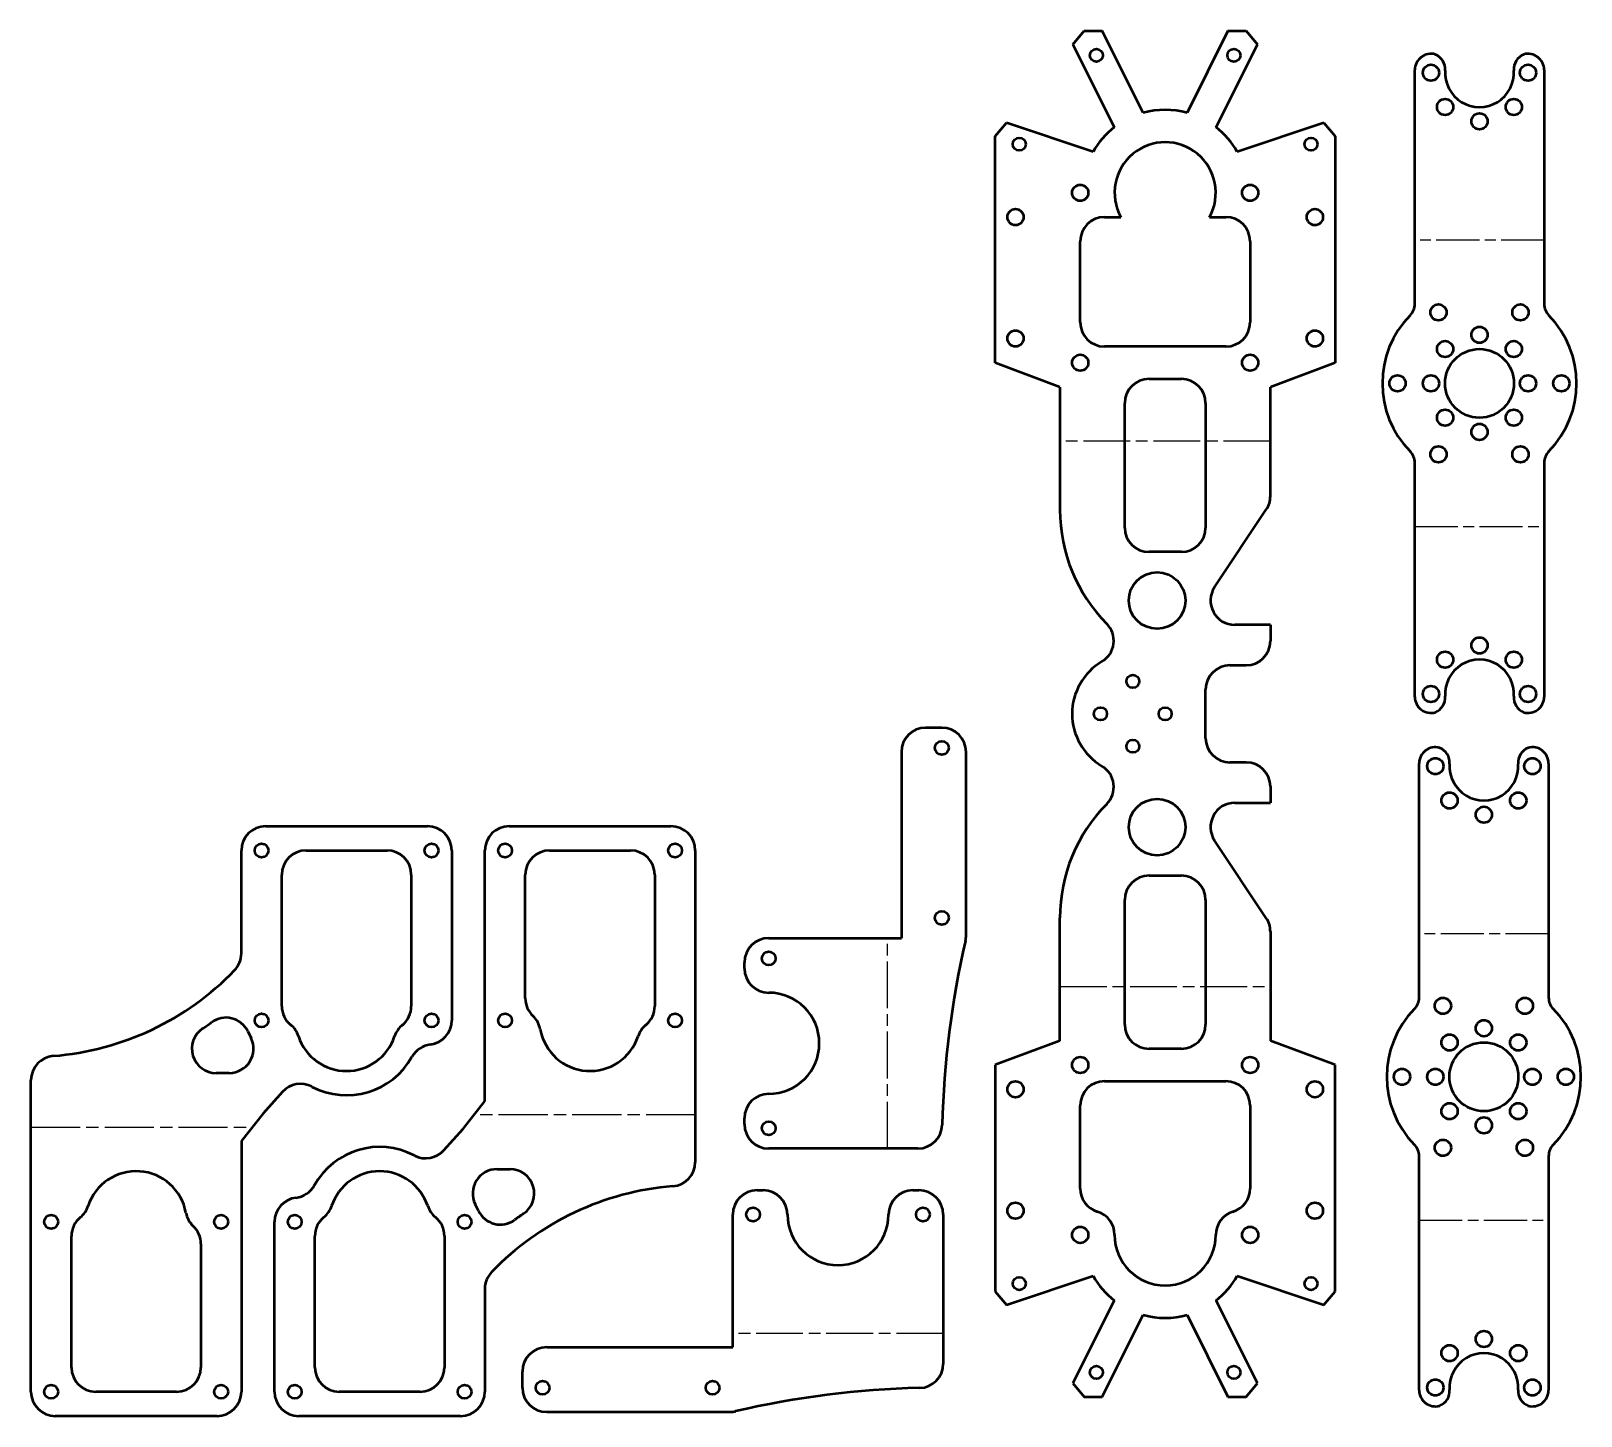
# Model space of a CAD drawing. Header units: millimetres. Extents: x 1 to 193, y 2 to 173.
import ezdxf

# ---------------------------------------------------------------- set-up
doc = ezdxf.new("R2010")
doc.units = ezdxf.units.MM
doc.linetypes.add('CHAIN', pattern=[0.3543, 0.2362, -0.0295, 0.0591, -0.0295])
doc.layers.add('Bend Centerline (ISO)', color=7, linetype='CHAIN', lineweight=25)
doc.layers.add('Visible (ISO)', color=7, linetype='Continuous', lineweight=50)

msp = doc.modelspace()

# ---------------------------------------------------------------- linework, layer by layer
at = {"layer": 'Bend Centerline (ISO)', "ltscale": 22.579735}
for p, q in [((188.42, 146.91), (172.42, 146.91)), ((172.42, 111.52), (188.42, 111.52)), ((188.96, 61.2), (172.96, 61.2)), ((172.96, 25.81), (188.96, 25.81))]:
    msp.add_line(p, q, dxfattribs=at)
at = {"layer": 'Bend Centerline (ISO)', "ltscale": 24.46138}
for p, q in [((154.58, 122.06), (128.58, 122.06)), ((107.28, 34.65), (107.28, 60.65)), ((128.58, 54.67), (154.58, 54.67)), ((114.15, 11.79), (88.15, 11.79))]:
    msp.add_line(p, q, dxfattribs=at)
at = {"layer": 'Bend Centerline (ISO)', "ltscale": 25.726624}
for p, q in [((83.51, 38.79), (56.17, 38.79)), ((1.42, 37.29), (28.77, 37.29))]:
    msp.add_line(p, q, dxfattribs=at)
at = {"layer": 'Visible (ISO)'}
for p, q in [((130.17, 171.1), (131.58, 172.76)), ((131.58, 172.76), (133.81, 172.76)), ((138.87, 162.64), (133.81, 172.76)), ((149.34, 172.76), (144.28, 162.64)), ((149.34, 172.76), (151.58, 172.76)), ((151.58, 172.76), (152.98, 171.1)), ((130.17, 171.1), (135.29, 160.86)), ((147.86, 160.86), (152.98, 171.1)), ((172.42, 139.01), (172.42, 167.94)), ((188.42, 167.94), (188.42, 139.01)), ((120.58, 159.76), (121.97, 161.4)), ((132.67, 157.83), (121.97, 161.4)), ((161.18, 161.4), (150.48, 157.83)), ((161.18, 161.4), (162.58, 159.76)), ((120.58, 131.76), (120.58, 159.76)), ((162.58, 159.76), (162.58, 131.76)), ((134.08, 149.76), (136.09, 149.76)), ((147.06, 149.76), (149.08, 149.76)), ((131.08, 136.76), (131.08, 146.76)), ((152.08, 146.76), (152.08, 136.76)), ((149.08, 133.76), (134.08, 133.76)), ((128.58, 128.76), (120.58, 131.76)), ((162.58, 131.76), (154.58, 128.76)), ((128.58, 128.76), (128.58, 113.57)), ((139.58, 129.76), (143.58, 129.76)), ((154.58, 115.27), (154.58, 128.76)), ((136.58, 111.37), (136.58, 126.76)), ((146.58, 126.76), (146.58, 111.37)), ((172.42, 90.48), (172.42, 119.41)), ((188.42, 119.41), (188.42, 90.48)), ((147.69, 104.03), (154.07, 113.61)), ((143.58, 108.37), (139.58, 108.37)), ((154.58, 99.37), (150.18, 99.37)), ((154.58, 99.37), (154.58, 97.37)), ((149.58, 94.37), (151.58, 94.37)), ((146.58, 85.37), (146.58, 91.37)), ((113.98, 86.65), (111.98, 86.65)), ((108.98, 83.65), (108.98, 60.65)), ((116.98, 60.99), (116.98, 83.65)), ((151.58, 82.37), (149.58, 82.37)), ((172.96, 53.3), (172.96, 82.24)), ((188.96, 82.24), (188.96, 53.3)), ((154.58, 79.37), (154.58, 77.37)), ((150.18, 77.37), (154.58, 77.37)), ((30.42, 74.48), (50.42, 74.48)), ((60.51, 74.48), (80.51, 74.48)), ((27.42, 58.77), (27.42, 71.48)), ((35.42, 71.48), (45.42, 71.48)), ((53.42, 71.48), (53.42, 50.48)), ((57.51, 40.48), (57.51, 71.48)), ((65.51, 71.48), (75.51, 71.48)), ((83.51, 71.48), (83.51, 32.97)), ((154.07, 63.12), (147.69, 72.7)), ((32.42, 52.24), (32.42, 68.48)), ((48.42, 68.48), (48.42, 52.24)), ((62.51, 53.21), (62.51, 68.48)), ((78.51, 68.48), (78.51, 52.24)), ((139.58, 68.37), (143.58, 68.37)), ((136.58, 49.97), (136.58, 65.37)), ((146.58, 65.37), (146.58, 49.97)), ((128.58, 47.97), (128.58, 63.16)), ((154.58, 61.46), (154.58, 47.97)), ((92.59, 60.65), (108.98, 60.65)), ((89.59, 56.9), (89.59, 57.65)), ((28.21, 49.14), (28.62, 48.3)), ((128.58, 47.97), (120.58, 44.97)), ((162.58, 44.97), (154.58, 47.97)), ((143.58, 46.97), (139.58, 46.97)), ((120.58, 44.97), (120.58, 16.97)), ((162.58, 16.97), (162.58, 44.97)), ((1.42, 4.59), (1.42, 43.1)), ((25.92, 43.98), (24.31, 43.98)), ((134.08, 42.97), (149.08, 42.97)), ((32.5, 41.64), (30.11, 38.98)), ((54.82, 37.09), (57.51, 40.48)), ((30.11, 38.98), (27.42, 35.59)), ((89.59, 37.65), (89.59, 38.4)), ((131.08, 29.71), (131.08, 39.97)), ((152.08, 39.97), (152.08, 29.71)), ((52.44, 34.43), (54.82, 37.09)), ((27.42, 35.59), (27.42, 4.59)), ((111.02, 34.65), (92.59, 34.65)), ((172.96, 4.78), (172.96, 33.71)), ((188.96, 33.71), (188.96, 4.78)), ((59.01, 32.09), (60.62, 32.09)), ((91.15, 29.49), (91.9, 29.49)), ((110.4, 29.49), (111.15, 29.49)), ((56.73, 26.93), (56.32, 27.77)), ((31.51, 4.59), (31.51, 25.59)), ((88.15, 10.09), (88.15, 26.49)), ((114.15, 26.49), (114.15, 8.05)), ((6.42, 7.59), (6.42, 23.83)), ((36.51, 7.59), (36.51, 23.83)), ((52.51, 23.83), (52.51, 7.59)), ((22.42, 22.86), (22.42, 7.59)), ((57.51, 17.3), (57.51, 4.59)), ((121.97, 15.33), (132.67, 18.9)), ((150.48, 18.9), (161.18, 15.33)), ((120.58, 16.97), (121.97, 15.33)), ((135.29, 15.88), (130.17, 5.63)), ((152.98, 5.63), (147.86, 15.88)), ((161.18, 15.33), (162.58, 16.97)), ((133.81, 3.97), (138.87, 14.09)), ((144.28, 14.09), (149.34, 3.97)), ((65.15, 10.09), (88.15, 10.09)), ((62.15, 5.09), (62.15, 7.09)), ((19.42, 4.59), (9.42, 4.59)), ((49.51, 4.59), (39.51, 4.59)), ((130.17, 5.63), (131.58, 3.97)), ((131.58, 3.97), (133.81, 3.97)), ((149.34, 3.97), (151.58, 3.97)), ((151.58, 3.97), (152.98, 5.63)), ((65.15, 2.09), (87.8, 2.09)), ((24.42, 1.59), (4.42, 1.59)), ((54.51, 1.59), (34.51, 1.59))]:
    msp.add_line(p, q, dxfattribs=at)
for centre, radius in [((133.08, 169.75), 0.8), ((150.07, 169.75), 0.8), ((174.42, 167.6), 1), ((186.42, 167.6), 1), ((176.17, 163.36), 1), ((184.66, 163.36), 1), ((180.42, 161.6), 1), ((123.55, 158.77), 0.8), ((159.6, 158.77), 0.8), ((131.08, 152.76), 1), ((152.08, 152.76), 1), ((123.08, 149.76), 1), ((160.08, 149.76), 1), ((175.35, 137.98), 1), ((185.48, 137.98), 1), ((180.42, 135.21), 1), ((123.08, 134.76), 1), ((160.08, 134.76), 1), ((176.17, 133.45), 1), ((184.66, 133.45), 1), ((131.08, 131.76), 1), ((152.08, 131.76), 1), ((180.42, 129.21), 4.25), ((170.29, 129.21), 1), ((174.42, 129.21), 1), ((186.42, 129.21), 1), ((190.54, 129.21), 1), ((176.17, 124.97), 1), ((184.66, 124.97), 1), ((180.42, 123.21), 1), ((175.35, 120.44), 1), ((185.48, 120.44), 1), ((140.58, 102.37), 3.5), ((180.42, 96.82), 1), ((176.17, 95.06), 1), ((184.66, 95.06), 1), ((137.58, 92.37), 0.8), ((174.42, 90.82), 1), ((186.42, 90.82), 1), ((133.58, 88.37), 0.8), ((141.58, 88.37), 0.8), ((113.98, 84.15), 0.85), ((137.58, 84.37), 0.8), ((174.96, 81.9), 1), ((186.96, 81.9), 1), ((176.72, 77.66), 1), ((185.21, 77.66), 1), ((140.58, 74.37), 3.5), ((180.96, 75.9), 1), ((29.92, 71.48), 0.85), ((50.92, 71.48), 0.85), ((60.01, 71.48), 0.85), ((81.01, 71.48), 0.85), ((113.98, 63.15), 0.85), ((92.59, 58.15), 0.85), ((175.9, 52.28), 1), ((186.03, 52.28), 1), ((29.92, 50.48), 0.85), ((50.92, 50.48), 0.85), ((60.01, 50.48), 0.85), ((81.01, 50.48), 0.85), ((180.96, 49.51), 1), ((176.72, 47.75), 1), ((185.21, 47.75), 1), ((131.08, 44.97), 1), ((152.08, 44.97), 1), ((180.96, 43.51), 4.25), ((170.84, 43.51), 1), ((174.96, 43.51), 1), ((186.96, 43.51), 1), ((191.09, 43.51), 1), ((123.08, 41.97), 1), ((160.08, 41.97), 1), ((176.72, 39.26), 1), ((185.21, 39.26), 1), ((180.96, 37.51), 1), ((92.59, 37.15), 0.85), ((175.9, 34.74), 1), ((186.03, 34.74), 1), ((90.65, 26.49), 0.85), ((111.65, 26.49), 0.85), ((123.08, 26.97), 1), ((160.08, 26.97), 1), ((3.92, 25.59), 0.85), ((24.92, 25.59), 0.85), ((34.01, 25.59), 0.85), ((55.01, 25.59), 0.85), ((131.08, 23.97), 1), ((152.08, 23.97), 1), ((123.55, 17.96), 0.8), ((159.6, 17.96), 0.8), ((180.96, 11.11), 1), ((176.72, 9.36), 1), ((185.21, 9.36), 1), ((133.08, 6.98), 0.8), ((150.07, 6.98), 0.8), ((64.65, 5.09), 0.85), ((85.65, 5.09), 0.85), ((174.96, 5.11), 1), ((186.96, 5.11), 1), ((3.92, 4.59), 0.85), ((24.92, 4.59), 0.85), ((34.01, 4.59), 0.85), ((55.01, 4.59), 0.85)]:
    msp.add_circle(centre, radius, dxfattribs=at)
for centre, radius, start, end in [((174.42, 167.94), 2, 74.6516, 180), ((174.18, 168.02), 2, 356.1629, 67.5), ((186.65, 168.02), 2, 112.5, 183.8371), ((186.42, 167.94), 2, 0, 105.3484), ((180.42, 167.6), 4.25, 176.1629, 3.8371), ((141.58, 152.76), 10.25, 74.6868, 105.3132), ((141.58, 152.76), 10.25, 127.8169, 150.3132), ((141.58, 152.76), 6.25, 331.3146, 208.6854), ((141.58, 152.76), 10.25, 29.6868, 52.1831), ((134.08, 146.76), 3, 90, 180), ((149.08, 146.76), 3, 0, 90), ((170.42, 139.01), 2, 315.5847, 0), ((190.42, 139.01), 2, 180, 224.4153), ((134.08, 136.76), 3, 180, 270), ((149.08, 136.76), 3, 270, 0), ((180.42, 129.21), 12, 135.5847, 224.4153), ((180.42, 129.21), 12, 315.5847, 44.4153), ((139.58, 126.76), 3, 90, 180), ((143.58, 126.76), 3, 0, 90), ((170.42, 119.41), 2, 0, 44.4153), ((190.42, 119.41), 2, 135.5847, 180), ((151.58, 115.27), 3, 326.3099, 0), ((148.58, 113.57), 20, 180, 224.6787), ((139.58, 111.37), 3, 180, 270), ((143.58, 111.37), 3, 270, 0), ((150.18, 102.37), 3, 146.3099, 270), ((132.22, 97.4), 3, 300.6601, 44.6787), ((151.58, 97.37), 3, 270, 0), ((137.58, 88.37), 7.5, 120.6601, 239.3399), ((149.58, 91.37), 3, 90, 180), ((180.42, 90.82), 4.25, 356.1629, 183.8371), ((174.42, 90.48), 2, 180, 285.3484), ((174.18, 90.4), 2, 292.5, 3.8371), ((186.65, 90.4), 2, 176.1629, 247.5), ((186.42, 90.48), 2, 254.6516, 0), ((111.98, 83.65), 3, 90, 180), ((113.98, 83.65), 3, 0, 90), ((149.58, 85.37), 3, 180, 270), ((151.58, 79.37), 3, 0, 90), ((174.96, 82.24), 2, 74.6516, 180), ((174.73, 82.32), 2, 356.1629, 67.5), ((187.2, 82.32), 2, 112.5, 183.8371), ((186.96, 82.24), 2, 0, 105.3484), ((132.22, 79.33), 3, 315.3213, 59.3399), ((180.96, 81.9), 4.25, 176.1629, 3.8371), ((148.58, 63.16), 20, 135.3213, 180), ((150.18, 74.37), 3, 90, 213.6901), ((30.42, 71.48), 3, 90, 180), ((50.42, 71.48), 3, 0, 90), ((60.51, 71.48), 3, 90, 180), ((80.51, 71.48), 3, 0, 90), ((35.42, 68.48), 3, 90, 180), ((45.42, 68.48), 3, 0, 90), ((65.51, 68.48), 3, 90, 180), ((75.51, 68.48), 3, 0, 90), ((139.58, 65.37), 3, 90, 180), ((143.58, 65.37), 3, 0, 90), ((151.58, 61.46), 3, 0, 33.6901), ((92.59, 57.65), 3, 90, 180), ((228.15, 34.65), 114.17, 167.0065, 178.5328), ((113.98, 60.99), 3, 347.0065, 0), ((24.42, 58.77), 3, 316.1009, 0), ((1.42, 80.9), 34.92, 274.5377, 316.1009), ((92.59, 56.9), 3, 180, 270), ((92.59, 47.65), 6.25, 270, 90), ((35.42, 52.24), 3, 180, 230.8864), ((45.42, 52.24), 3, 309.1136, 0), ((65.51, 53.21), 3, 180, 226.8792), ((75.51, 52.24), 3, 309.1136, 0), ((180.96, 43.51), 12, 135.5847, 224.4153), ((170.96, 53.3), 2, 315.5847, 0), ((190.96, 53.3), 2, 180, 224.4153), ((180.96, 43.51), 12, 315.5847, 44.4153), ((1.42, 80.9), 37.92, 304.0108, 306.0624), ((25.51, 47.82), 3, 25.9957, 126.0624), ((31.64, 47.59), 3, 18.2413, 50.8864), ((49.21, 47.59), 3, 129.1136, 161.7587), ((50.42, 50.48), 3, 276.7298, 0), ((61.41, 48.83), 3, 10.2899, 46.8792), ((79.3, 47.59), 3, 129.1136, 161.7587), ((139.58, 49.97), 3, 180, 270), ((143.58, 49.97), 3, 270, 0), ((24.31, 46.98), 3, 124.0108, 270), ((25.92, 46.98), 3, 270, 25.9957), ((40.42, 50.48), 6.25, 198.2413, 341.7587), ((70.51, 50.48), 6.25, 190.2899, 341.7587), ((4.42, 43.1), 3, 94.5377, 180), ((40.42, 50.48), 9.25, 242.2979, 330.8944), ((51.13, 44.52), 3, 96.7298, 150.8944), ((34.73, 39.64), 3, 62.2979, 138.1221), ((134.08, 39.97), 3, 90, 180), ((149.08, 39.97), 3, 0, 90), ((92.59, 38.4), 3, 90, 180), ((92.59, 37.65), 3, 180, 270), ((111.02, 37.65), 3, 270, 358.5328), ((44.51, 25.59), 9.25, 62.2979, 150.8944), ((170.96, 33.71), 2, 0, 44.4153), ((190.96, 33.71), 2, 135.5847, 180), ((50.21, 36.44), 3, 242.2979, 318.1221), ((80.51, 32.97), 3, 274.5377, 0), ((14.42, 25.59), 6.25, 10.2899, 161.7587), ((44.51, 25.59), 6.25, 18.2413, 161.7587), ((59.01, 29.09), 3, 90, 205.9957), ((60.62, 29.09), 3, 304.0108, 90), ((33.81, 31.55), 3, 276.7298, 330.8944), ((83.51, -4.83), 34.92, 94.5377, 136.1009), ((91.15, 26.49), 3, 90, 180), ((91.9, 26.49), 3, 0, 90), ((110.4, 26.49), 3, 90, 180), ((111.15, 26.49), 3, 0, 90), ((134.08, 29.71), 3, 180, 253.0422), ((149.08, 29.71), 3, 286.9578, 0), ((5.64, 28.49), 3, 309.1136, 341.7587), ((34.51, 25.59), 3, 96.7298, 180), ((35.73, 28.49), 3, 309.1136, 341.7587), ((53.3, 28.49), 3, 198.2413, 230.8864), ((59.42, 28.25), 3, 205.9957, 306.0624), ((132.33, 23.97), 3, 0, 73.0422), ((150.83, 23.97), 3, 106.9578, 180), ((9.42, 23.83), 3, 129.1136, 180), ((23.53, 27.24), 3, 190.2899, 226.8792), ((19.42, 22.86), 3, 0, 46.8792), ((39.51, 23.83), 3, 129.1136, 180), ((49.51, 23.83), 3, 0, 50.8864), ((83.51, -4.83), 37.92, 124.0108, 126.0624), ((101.15, 26.49), 6.25, 180, 0), ((141.58, 23.97), 6.25, 180, 0), ((60.51, 17.3), 3, 136.1009, 180), ((141.58, 23.97), 10.25, 209.6868, 232.1831), ((141.58, 23.97), 10.25, 307.8169, 330.3132), ((141.58, 23.97), 10.25, 254.6868, 285.3132), ((65.15, 7.09), 3, 90, 180), ((111.15, 8.05), 3, 271.4672, 0), ((180.96, 5.11), 4.25, 356.1629, 183.8371), ((9.42, 7.59), 3, 180, 270), ((19.42, 7.59), 3, 270, 0), ((39.51, 7.59), 3, 180, 270), ((49.51, 7.59), 3, 270, 0), ((4.42, 4.59), 3, 180, 270), ((24.42, 4.59), 3, 270, 0), ((34.51, 4.59), 3, 180, 270), ((54.51, 4.59), 3, 270, 0), ((65.15, 5.09), 3, 180, 270), ((114.15, -109.07), 114.17, 91.4672, 102.9935), ((174.96, 4.78), 2, 180, 285.3484), ((174.73, 4.7), 2, 292.5, 3.8371), ((187.2, 4.7), 2, 176.1629, 247.5), ((186.96, 4.78), 2, 254.6516, 0), ((87.8, 5.09), 3, 270, 282.9935)]:
    msp.add_arc(centre, radius, start, end, dxfattribs=at)

doc.saveas('drawing.dxf')
